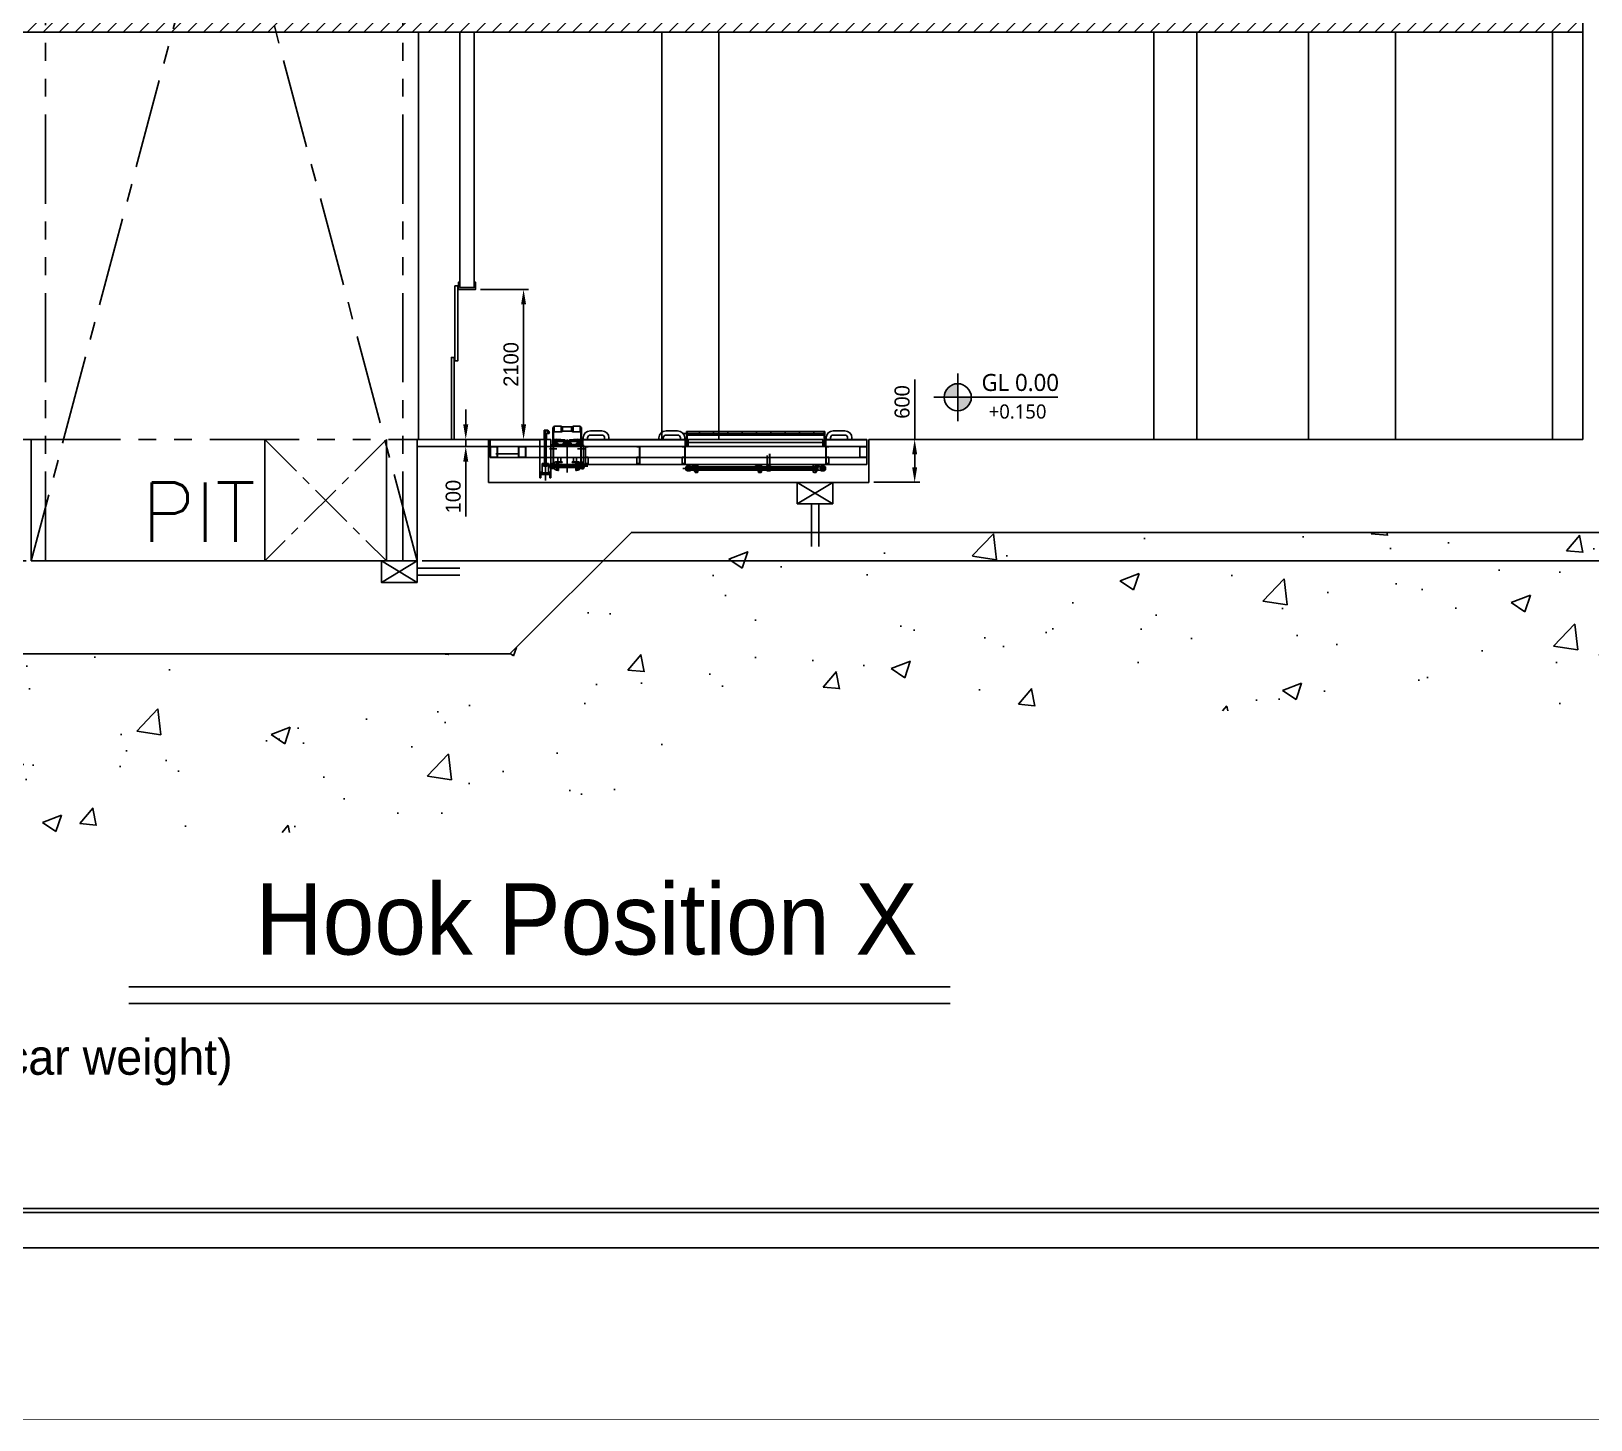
# Model space of a CAD drawing. Header units: millimetres. Extents: x -5 to 1510635, y -6 to 71285.
# Drawn here: x 1374017 to 1395842, y -5 to 19432 of the extents above; entities that cross this region are included whole.
import ezdxf
from ezdxf.enums import TextEntityAlignment as Align

# ---------------------------------------------------------------- set-up
doc = ezdxf.new("R2010")
doc.units = ezdxf.units.MM
doc.header["$LTSCALE"] = 1000
for name, pattern in [('CENTER', [2, 1.25, -0.25, 0.25, -0.25]), ('HIDDEN', [0.375, 0.25, -0.125]), ('PHANTOM', [2.5, 1.25, -0.25, 0.25, -0.25, 0.25, -0.25])]:
    doc.linetypes.add(name, pattern=pattern)
for name, color, linetype in [('1', 1, 'CENTER'), ('3', 3, 'Continuous'), ('A-SYM', 6, 'Continuous'), ('MP-1', 1, 'CENTER'), ('MP-2', 42, 'Continuous'), ('MP-4', 4, 'HIDDEN'), ('MP-5', 5, 'PHANTOM'), ('MP-7', 7, 'Continuous'), ('MP-8', 8, 'Continuous'), ('TEXT', 3, 'Continuous')]:
    doc.layers.add(name, color=color, linetype=linetype)
doc.styles.add('ROMANS', font='ROMANS.shx')
doc.styles.add('맑은고딕', font='malgun.ttf', dxfattribs={"height": 800})
doc.styles.add('울릉도L', font='')
doc.styles.get('울릉도L').set_extended_font_data('HYwulM')
doc.dimstyles.new('MPS2', dxfattribs={"dimscale": 100, "dimtxt": 3, "dimasz": 3, "dimexe": 1, "dimexo": 1, "dimgap": 1, "dimtad": 1, "dimzin": 12, "dimdsep": 46, "dimtxsty": 'Standard', "dimcen": 1, "dimclrd": 1, "dimclre": 1, "dimclrt": 7, "dimazin": 2, "dimtfac": 1, "dimtmove": 0, "dimatfit": 3, "dimfxl": 1, "dimarcsym": 0})

# ---------------------------------------------------------------- blocks, each defined once
blk = doc.blocks.new('Door 2500-2up_2')
at = {"layer": 'MP-2'}
blk.add_lwpolyline([(-258151, -48910), (-258151, -48980), (-258351, -48980), (-258351, -48910), (-258371, -48910), (-258371, -49010), (-258131, -49010), (-258131, -48910), (-258151, -48910)], dxfattribs=at)
for points in [[(-258081, -50010), (-258121, -50010), (-258121, -48960), (-258081, -48960)], [(-258031, -51110), (-258071, -51110), (-258071, -49960), (-258031, -49960)]]:
    blk.add_lwpolyline(points, close=True, dxfattribs=at)
blk = doc.blocks.new('DA16')
at = {"layer": '1', "color": 2, "linetype": 'Continuous'}
for p, q in [((15, 3), (-15, 3)), ((-15, 3), (-15, 0)), ((-13, 14), (-13, 4)), ((10, 21), (-10, 21)), ((10, 16), (-10, 16)), ((-8, 24), (-7, 25)), ((-8, 24), (-8, 21)), ((7, 25), (-7, 25)), ((8, 24), (7, 25)), ((8, 24), (8, 21)), ((13, 14), (13, 4)), ((15, 3), (15, 0))]:
    blk.add_line(p, q, dxfattribs=at)
at = {"layer": '1', "color": 1, "linetype": 'Continuous'}
for p, q in [((-8, 24), (8, 24)), ((-7, 25), (-7, 21)), ((7, 25), (7, 21))]:
    blk.add_line(p, q, dxfattribs=at)
at = {"layer": '1', "color": 2, "linetype": 'Continuous'}
for centre, radius, start, end in [((-10, 11), 4.53, 44.5548, 135.4452), ((-10, 19), 2, 90, 180), ((10, 11), 4.53, 44.5548, 135.4452), ((10, 19), 2, 0, 90)]:
    blk.add_arc(centre, radius, start, end, dxfattribs=at)
blk = doc.blocks.new('D12')
at = {"layer": '1', "color": 2, "linetype": 'Continuous'}
for p, q in [((12, 2), (-12, 2)), ((-12, 2), (-12, 0)), ((-10, 11), (-10, 4)), ((8, 12), (-8, 12)), ((-6, 15), (-5, 16)), ((-6, 15), (-6, 12)), ((5, 16), (-5, 16)), ((6, 15), (5, 16)), ((6, 15), (6, 12)), ((10, 11), (10, 4)), ((12, 2), (12, 0))]:
    blk.add_line(p, q, dxfattribs=at)
at = {"layer": '1', "color": 1, "linetype": 'Continuous'}
for p, q in [((-6, 15), (6, 15)), ((-5, 16), (-5, 12)), ((-5, 11), (-5, 4)), ((5, 16), (5, 12)), ((5, 11), (5, 4))]:
    blk.add_line(p, q, dxfattribs=at)
at = {"layer": '1', "color": 2, "linetype": 'Continuous'}
for centre, radius, start, end in [((-8, 9), 3.75, 46.7367, 133.2633), ((-8, 6), 3.75, 226.7367, 313.2633), ((0, -2), 14.6, 68.426, 111.574), ((0, 17), 14.6, 248.426, 291.574), ((8, 9), 3.75, 46.7367, 133.2633), ((8, 6), 3.75, 226.7367, 313.2633)]:
    blk.add_arc(centre, radius, start, end, dxfattribs=at)
blk = doc.blocks.new('CD-02-S-5200x2300-070616')
at = {"layer": 'MP-2'}
for p, q in [((-3865, 0), (-3865, 22)), ((-3805, 0), (-3805, 22)), ((-3605, 122), (-3765, 122)), ((-3605, 62), (-3765, 62)), ((-3565, 0), (-3565, 22)), ((-3505, 0), (-3505, 22)), ((-3485, -100), (-3485, 110)), ((-3485, 110), (-3475, 110)), ((-3485, 85), (-1505, 85)), ((-3475, 110), (-1560, 110)), ((-3475, -100), (-3475, 110)), ((-3475, 59), (-1560, 59)), ((-1575, 0), (-3460, 0)), ((-3460, -100), (-3460, 0)), ((-3330, 110), (-3330, 59)), ((-3130, 110), (-3130, 59)), ((-2930, 110), (-2930, 59)), ((-2730, 110), (-2730, 59)), ((-2530, 110), (-2530, 59)), ((-2330, 110), (-2330, 59)), ((-2130, 110), (-2130, 59)), ((-1930, 110), (-1930, 59)), ((-1730, 110), (-1730, 59)), ((-1575, 0), (-1575, -100)), ((-1550, 110), (-1560, 110)), ((-1560, -100), (-1560, 110)), ((-1550, -100), (-1550, 110)), ((-100, 0), (-1530, 0)), ((-1525, 0), (-1525, 22)), ((-1465, 0), (-1465, 22)), ((-1265, 122), (-1425, 122)), ((-1265, 62), (-1425, 62)), ((-1225, 0), (-1225, 22)), ((-1165, 0), (-1165, 22)), ((-465, 0), (-465, 22)), ((-405, 0), (-405, 22)), ((-205, 122), (-365, 122)), ((-205, 62), (-365, 62)), ((-165, 0), (-165, 22)), ((-105, 0), (-105, 22)), ((-80, -75), (-80, 170)), ((-70, 170), (-80, 170)), ((-70, 180), (-70, -100)), ((-63, 180), (-70, 180)), ((-63, 110), (-70, 110)), ((-63, 110), (-63, 180)), ((34, 185), (-58, 185)), ((34, 105), (-58, 105)), ((-57, 0), (-57, -55)), ((-57, 0), (-50, 0)), ((-50, -41), (-50, 0)), ((-47, 2), (-48, -20)), ((-47, 2), (-26, 4)), ((-26, 4), (-29, -26)), ((89, -5), (-26, 4)), ((37, 107), (37, 182)), ((52, 176), (39, 184)), ((39, 106), (52, 114)), ((183, 175), (57, 175)), ((57, 175), (57, 115)), ((183, 115), (57, 115)), ((120, 0), (120, -460)), ((151, -5), (266, 4)), ((183, 175), (183, 115)), ((188, 176), (201, 184)), ((201, 106), (188, 114)), ((203, 107), (203, 182)), ((206, 185), (298, 185)), ((206, 105), (298, 105)), ((287, 2), (266, 4)), ((266, 4), (269, -26)), ((287, 2), (288, -20)), ((297, 0), (290, 0)), ((290, -41), (290, 0)), ((297, 0), (297, -55)), ((303, 110), (303, 180)), ((303, 180), (310, 180)), ((303, 110), (310, 110)), ((310, 180), (310, -100)), ((310, 170), (320, 170)), ((320, -75), (320, 170)), ((350, 0), (350, -485)), ((500, 0), (350, 0)), ((368, 99), (392, 130)), ((371, 102), (391, 130)), ((371, 102), (371, 85)), ((371, 85), (409, 85)), ((390, 102), (406, 130)), ((390, 102), (390, 85)), ((391, 130), (441, 130)), ((409, 85), (409, 0)), ((414, -373), (414, 3)), ((425, -471), (425, 135)), ((425, -573), (425, 120)), ((436, -373), (436, 3)), ((441, 130), (441, 0)), ((500, 0), (500, -485)), ((1195, 0), (503, 0)), ((503, -100), (503, 0)), ((1195, -100), (1195, 0)), ((-3505, 0), (-4075, 0)), ((-4075, 0), (-4075, -100)), ((-3505, -3), (-4075, -3)), ((1195, -100), (-4075, -100)), ((-4075, -100), (-4075, -350)), ((-4072, -106), (-4072, -244)), ((-3981, -103), (-4069, -103)), ((-3978, -106), (-3978, -244)), ((-3975, -106), (-3975, -244)), ((-3540, -103), (-3540, -100)), ((-3540, -103), (-3506, -103)), ((-3503, -334), (-3503, -106)), ((-3500, -100), (-3500, 0)), ((-3500, -250), (-3500, -110)), ((-3460, -40), (-1575, -40)), ((-2718, -200), (-2718, -350)), ((-2713, -200), (-2713, -370)), ((-1530, -100), (-1530, 0)), ((-1530, -3), (-100, -3)), ((-1530, -250), (-1530, -110)), ((-1527, -334), (-1527, -106)), ((-1490, -103), (-1524, -103)), ((-1490, -103), (-1490, -100)), ((-895, -250), (-895, -110)), ((-892, -334), (-892, -106)), ((-855, -103), (-889, -103)), ((-855, -103), (-855, -100)), ((-175, -103), (-175, -100)), ((-175, -103), (-141, -103)), ((-138, -334), (-138, -106)), ((-135, -250), (-135, -110)), ((-25, -130), (-126, -130)), ((-108, -100), (-108, -75)), ((-70, -75), (-108, -75)), ((-108, -250), (-108, -100)), ((-100, -100), (-100, 0)), ((-75, -335), (-75, -75)), ((310, -70), (-70, -70)), ((310, -76), (-70, -76)), ((-70, -100), (-70, -250)), ((-67, -55), (-67, -70)), ((-67, -55), (-7, -55)), ((-58, -13), (-57, -3)), ((-50, -14), (-58, -13)), ((-49, -4), (-57, -3)), ((105, -21), (-57, -8)), ((-48, -14), (-50, -14)), ((-47, -4), (-49, -4)), ((-48, -20), (-29, -26)), ((-20, -48), (-44, -48)), ((87, -35), (-29, -26)), ((-17, -55), (-17, -51)), ((-7, -70), (-7, -55)), ((60, -66), (60, -70)), ((87, -63), (63, -63)), ((89, -5), (87, -35)), ((90, -32), (87, -35)), ((92, -8), (89, -5)), ((92, -8), (90, -32)), ((93, -25), (91, -25)), ((94, -15), (92, -15)), ((93, -12), (100, -12)), ((93, -12), (93, -56)), ((101, -26), (93, -25)), ((102, -16), (94, -15)), ((100, -70), (100, -12)), ((101, -26), (102, -16)), ((135, -21), (297, -8)), ((138, -16), (146, -15)), ((139, -26), (138, -16)), ((139, -26), (147, -25)), ((147, -12), (140, -12)), ((140, -70), (140, -12)), ((146, -15), (148, -15)), ((147, -12), (147, -56)), ((147, -25), (149, -25)), ((148, -8), (151, -5)), ((148, -8), (150, -32)), ((150, -32), (153, -35)), ((151, -5), (153, -35)), ((153, -35), (269, -26)), ((153, -63), (177, -63)), ((180, -66), (180, -70)), ((307, -55), (247, -55)), ((247, -70), (247, -55)), ((257, -55), (257, -51)), ((260, -48), (284, -48)), ((265, -130), (366, -130)), ((288, -20), (269, -26)), ((287, -4), (289, -4)), ((288, -14), (290, -14)), ((289, -4), (297, -3)), ((290, -14), (298, -13)), ((298, -13), (297, -3)), ((307, -55), (307, -70)), ((310, -75), (348, -75)), ((310, -100), (310, -250)), ((315, -335), (315, -75)), ((348, -100), (348, -75)), ((348, -250), (348, -100)), ((503, -3), (1195, -3)), ((700, -106), (700, -244)), ((703, -106), (703, -244)), ((706, -103), (794, -103)), ((797, -106), (797, -244)), ((800, -100), (800, -250)), ((1120, -200), (800, -200)), ((1095, -106), (1095, -244)), ((1098, -106), (1098, -244)), ((1101, -103), (1189, -103)), ((1192, -106), (1192, -244)), ((1195, -100), (1195, -250)), ((1195, -250), (-4075, -250)), ((-20, -350), (-4075, -350)), ((-3981, -247), (-4069, -247)), ((-3540, -340), (-3540, -247)), ((-3540, -247), (-3506, -247)), ((-3540, -337), (-3506, -337)), ((-3540, -340), (-3506, -340)), ((-3500, -334), (-3500, -250)), ((-3493, -383), (-3495, -385)), ((-3495, -426), (-3495, -385)), ((-3493, -428), (-3495, -426)), ((-3493, -383), (-3493, -428)), ((-3493, -383), (-3481, -383)), ((-3493, -428), (-3481, -428)), ((-3483, -398), (-3427, -398)), ((-3427, -412), (-3483, -412)), ((-3481, -440), (-3481, -370)), ((-3481, -370), (-3431, -370)), ((-3481, -383), (-3431, -383)), ((-3481, -428), (-3431, -428)), ((-3431, -440), (-3431, -370)), ((-3431, -383), (-3373, -383)), ((-3431, -428), (-3373, -428)), ((-3415, -354), (-3415, -350)), ((-3411, -358), (-3382, -358)), ((-3386, -415), (-3386, -395)), ((-3385, -392), (-3376, -392)), ((-3385, -398), (-3376, -398)), ((-3385, -412), (-3376, -412)), ((-3385, -418), (-3376, -418)), ((-3381, -405), (-1498, -405)), ((-3376, -390), (-3373, -390)), ((-3376, -420), (-3376, -390)), ((-3376, -420), (-3373, -420)), ((-3373, -446), (-3373, -367)), ((-3373, -383), (-3316, -383)), ((-3373, -428), (-3316, -428)), ((-3365, -348), (-3347, -348)), ((-3365, -463), (-3365, -348)), ((-3350, -390), (-3350, -362)), ((-3350, -385), (-3349, -385)), ((-3350, -420), (-3350, -448)), ((-3350, -425), (-3349, -425)), ((-3330, -349), (-3347, -348)), ((-3347, -423), (-3347, -387)), ((-3325, -456), (-3325, -354)), ((-3325, -372), (-3318, -372)), ((-3316, -374), (-3318, -372)), ((-3318, -438), (-3316, -436)), ((-3316, -436), (-3316, -374)), ((-3316, -383), (-2609, -383)), ((-3316, -428), (-2609, -428)), ((-2674, -370), (-2724, -370)), ((-2724, -383), (-2724, -370)), ((-2724, -440), (-2724, -428)), ((-2718, -350), (-2718, -370)), ((-2680, -224), (-2680, -350)), ((-2680, -350), (-2680, -370)), ((-2674, -383), (-2674, -370)), ((-2674, -440), (-2674, -428)), ((-2609, -374), (-2607, -372)), ((-2609, -436), (-2609, -374)), ((-2552, -383), (-2609, -383)), ((-2552, -428), (-2609, -428)), ((-2607, -438), (-2609, -436)), ((-2600, -372), (-2607, -372)), ((-2600, -456), (-2600, -354)), ((-2595, -349), (-2578, -348)), ((-2560, -348), (-2578, -348)), ((-2578, -423), (-2578, -387)), ((-2575, -385), (-2576, -385)), ((-2575, -425), (-2576, -425)), ((-2575, -390), (-2575, -362)), ((-2575, -420), (-2575, -448)), ((-2560, -463), (-2560, -348)), ((-2510, -350), (-2560, -350)), ((-2549, -397), (-2557, -397)), ((-2549, -413), (-2557, -413)), ((-2552, -446), (-2552, -369)), ((-2552, -383), (-1719, -383)), ((-2549, -390), (-2552, -390)), ((-2549, -420), (-2552, -420)), ((-2552, -428), (-1719, -428)), ((-2549, -420), (-2549, -390)), ((-2540, -392), (-2549, -392)), ((-2540, -398), (-2549, -398)), ((-2540, -412), (-2549, -412)), ((-2540, -418), (-2549, -418)), ((-2514, -358), (-2541, -358)), ((-2539, -415), (-2539, -395)), ((-2510, -354), (-2510, -350)), ((-1719, -374), (-1717, -372)), ((-1719, -436), (-1719, -374)), ((-1662, -383), (-1719, -383)), ((-1662, -428), (-1719, -428)), ((-1717, -438), (-1719, -436)), ((-1710, -372), (-1717, -372)), ((-1710, -456), (-1710, -354)), ((-1705, -349), (-1688, -348)), ((-1670, -348), (-1688, -348)), ((-1688, -423), (-1688, -387)), ((-1685, -385), (-1686, -385)), ((-1685, -425), (-1686, -425)), ((-1685, -390), (-1685, -362)), ((-1685, -420), (-1685, -448)), ((-1670, -463), (-1670, -348)), ((-1620, -350), (-1670, -350)), ((-1659, -397), (-1667, -397)), ((-1659, -413), (-1667, -413)), ((-1662, -446), (-1662, -369)), ((-1604, -383), (-1662, -383)), ((-1659, -390), (-1662, -390)), ((-1659, -420), (-1662, -420)), ((-1604, -428), (-1662, -428)), ((-1659, -420), (-1659, -390)), ((-1650, -392), (-1659, -392)), ((-1650, -398), (-1659, -398)), ((-1650, -412), (-1659, -412)), ((-1650, -418), (-1659, -418)), ((-1624, -358), (-1651, -358)), ((-1649, -415), (-1649, -395)), ((-1620, -354), (-1620, -350)), ((-1552, -398), (-1608, -398)), ((-1608, -412), (-1552, -412)), ((-1604, -440), (-1604, -370)), ((-1554, -370), (-1604, -370)), ((-1554, -383), (-1604, -383)), ((-1554, -428), (-1604, -428)), ((-1598, -350), (-1598, -370)), ((-1560, -350), (-1560, -370)), ((-1554, -440), (-1554, -370)), ((-1542, -383), (-1554, -383)), ((-1542, -428), (-1554, -428)), ((-1542, -383), (-1542, -428)), ((-1542, -383), (-1540, -385)), ((-1542, -428), (-1540, -426)), ((-1540, -426), (-1540, -385)), ((-1530, -334), (-1530, -250)), ((-1490, -247), (-1524, -247)), ((-1490, -337), (-1524, -337)), ((-1490, -340), (-1524, -340)), ((-1490, -340), (-1490, -247)), ((-895, -334), (-895, -250)), ((-855, -247), (-889, -247)), ((-855, -337), (-889, -337)), ((-855, -340), (-889, -340)), ((-855, -340), (-855, -247)), ((-175, -340), (-175, -247)), ((-175, -247), (-141, -247)), ((-175, -337), (-141, -337)), ((-175, -340), (-141, -340)), ((-66, -374), (-169, -374)), ((-135, -334), (-135, -250)), ((-128, -370), (366, -370)), ((-120, -349), (-118, -348)), ((-120, -390), (-120, -349)), ((-120, -390), (-118, -392)), ((-118, -348), (-118, -392)), ((-118, -348), (-114, -348)), ((-118, -392), (-114, -392)), ((-114, -405), (-114, -335)), ((-64, -335), (-114, -335)), ((-114, -348), (-64, -348)), ((-114, -392), (-64, -392)), ((-64, -405), (-114, -405)), ((-108, -335), (-108, -250)), ((-108, -363), (-72, -363)), ((-72, -377), (-108, -377)), ((-95, -307), (-95, -422)), ((-53, -349), (-73, -349)), ((-51, -399), (-73, -399)), ((-70, -250), (-70, -335)), ((-64, -405), (-64, -335)), ((-64, -348), (-59, -348)), ((-64, -392), (-59, -392)), ((-63, -341), (-63, -411)), ((-59, -339), (-57, -337)), ((-59, -401), (-59, -339)), ((-59, -392), (-2, -392)), ((-57, -403), (-59, -401)), ((-50, -337), (-57, -337)), ((-50, -403), (-57, -403)), ((-50, -421), (-50, -319)), ((-45, -314), (-28, -312)), ((-45, -426), (-28, -428)), ((-10, -312), (-28, -312)), ((-28, -388), (-28, -352)), ((-10, -428), (-28, -428)), ((-25, -350), (-26, -350)), ((-25, -390), (-26, -390)), ((-25, -355), (-25, -327)), ((-25, -385), (-25, -413)), ((-12, -348), (252, -348)), ((-12, -392), (252, -392)), ((-10, -435), (-10, -250)), ((-10, -315), (50, -315)), ((-6, -435), (-10, -435)), ((1, -362), (-7, -362)), ((1, -378), (-7, -378)), ((-2, -431), (-2, -334)), ((1, -355), (-2, -355)), ((1, -385), (-2, -385)), ((1, -385), (1, -355)), ((10, -357), (1, -357)), ((10, -363), (1, -363)), ((10, -377), (1, -377)), ((10, -383), (1, -383)), ((46, -323), (9, -323)), ((11, -380), (11, -360)), ((30, -315), (30, -250)), ((50, -319), (50, -315)), ((190, -319), (190, -315)), ((250, -315), (190, -315)), ((194, -323), (231, -323)), ((210, -315), (210, -250)), ((229, -380), (229, -360)), ((230, -357), (239, -357)), ((230, -363), (239, -363)), ((230, -377), (239, -377)), ((230, -383), (239, -383)), ((239, -355), (242, -355)), ((239, -385), (239, -355)), ((239, -362), (247, -362)), ((239, -378), (247, -378)), ((239, -385), (242, -385)), ((242, -431), (242, -334)), ((299, -348), (242, -348)), ((299, -392), (242, -392)), ((246, -435), (250, -435)), ((250, -435), (250, -250)), ((250, -312), (268, -312)), ((250, -428), (268, -428)), ((265, -355), (265, -327)), ((265, -350), (266, -350)), ((265, -385), (265, -413)), ((265, -390), (266, -390)), ((285, -314), (268, -312)), ((268, -388), (268, -352)), ((285, -426), (268, -428)), ((290, -421), (290, -319)), ((290, -337), (297, -337)), ((290, -403), (297, -403)), ((299, -339), (297, -337)), ((297, -403), (299, -401)), ((299, -401), (299, -339)), ((304, -348), (299, -348)), ((304, -392), (299, -392)), ((304, -405), (304, -335)), ((304, -335), (354, -335)), ((354, -348), (304, -348)), ((354, -392), (304, -392)), ((304, -405), (354, -405)), ((310, -250), (310, -335)), ((348, -363), (312, -363)), ((312, -377), (348, -377)), ((348, -335), (348, -250)), ((354, -405), (354, -335)), ((358, -348), (354, -348)), ((358, -392), (354, -392)), ((358, -348), (358, -392)), ((360, -349), (358, -348)), ((360, -390), (358, -392)), ((360, -390), (360, -349)), ((383, -465), (383, -335)), ((414, -335), (383, -335)), ((462, -360), (389, -360)), ((399, -345), (399, -375)), ((414, -345), (399, -345)), ((414, -354), (399, -354)), ((414, -366), (399, -366)), ((452, -375), (399, -375)), ((414, -345), (414, -375)), ((414, -354), (436, -354)), ((414, -363), (436, -363)), ((414, -366), (436, -366)), ((414, -373), (436, -373)), ((468, -335), (436, -335)), ((452, -345), (436, -345)), ((437, -345), (437, -375)), ((452, -354), (437, -354)), ((452, -366), (437, -366)), ((452, -345), (452, -375)), ((468, -465), (468, -335)), ((706, -247), (794, -247)), ((706, -247), (794, -247)), ((1101, -247), (1189, -247)), ((-3481, -440), (-3431, -440)), ((-3369, -450), (-3365, -450)), ((-3365, -463), (-3347, -463)), ((-3330, -461), (-3347, -463)), ((-3325, -438), (-3318, -438)), ((-2674, -440), (-2724, -440)), ((-2600, -438), (-2607, -438)), ((-2595, -461), (-2578, -463)), ((-2560, -463), (-2578, -463)), ((-2556, -450), (-2560, -450)), ((-1710, -438), (-1717, -438)), ((-1705, -461), (-1688, -463)), ((-1670, -463), (-1688, -463)), ((-1666, -450), (-1670, -450)), ((-1554, -440), (-1604, -440)), ((500, -485), (350, -485)), ((350, -485), (350, -535)), ((360, -535), (350, -535)), ((359, -458), (357, -460)), ((357, -485), (357, -460)), ((493, -475), (357, -475)), ((383, -458), (359, -458)), ((360, -497), (360, -535)), ((364, -458), (364, -485)), ((364, -485), (364, -491)), ((366, -485), (366, -491)), ((484, -491), (366, -491)), ((372, -453), (372, -496)), ((378, -485), (378, -491)), ((380, -485), (380, -491)), ((381, -458), (381, -485)), ((468, -465), (383, -465)), ((491, -458), (468, -458)), ((470, -458), (470, -485)), ((470, -485), (470, -491)), ((472, -485), (472, -491)), ((478, -453), (478, -496)), ((484, -485), (484, -491)), ((486, -485), (486, -491)), ((487, -458), (487, -485)), ((490, -497), (490, -535)), ((500, -535), (490, -535)), ((491, -458), (493, -460)), ((493, -485), (493, -460)), ((500, -485), (500, -535))]:
    blk.add_line(p, q, dxfattribs=at)
for centre, radius, start, end in [((-3765, 22), 100, 90, 180), ((-3765, 22), 40, 90, 180), ((-3605, 22), 100, 0, 90), ((-3605, 22), 40, 0, 90), ((-1425, 22), 100, 90, 180), ((-1425, 22), 40, 90, 180), ((-1265, 22), 100, 0, 90), ((-1265, 22), 40, 0, 90), ((-365, 22), 100, 90, 180), ((-365, 22), 40, 90, 180), ((-205, 22), 100, 0, 90), ((-205, 22), 40, 0, 90), ((-58, 180), 5, 90, 180), ((-58, 110), 5, 180, 270), ((34, 175), 10, 60, 90), ((34, 115), 10, 270, 300), ((57, 185), 10, 240, 270), ((57, 105), 10, 90, 120), ((183, 185), 10, 270, 300), ((183, 105), 10, 60, 90), ((206, 175), 10, 90, 120), ((206, 115), 10, 240, 270), ((298, 180), 5, 0, 90), ((298, 110), 5, 270, 0), ((-4069, -106), 6, 90, 180), ((-4069, -106), 3, 90, 180), ((-3981, -106), 6, 0, 90), ((-3981, -106), 3, 0, 90), ((-3506, -106), 6, 0, 90), ((-3506, -106), 3, 0, 90), ((-1524, -106), 6, 90, 180), ((-1524, -106), 3, 90, 180), ((-889, -106), 6, 90, 180), ((-889, -106), 3, 90, 180), ((-141, -106), 6, 0, 90), ((-141, -106), 3, 0, 90), ((-44, -41), 6.5, 180, 270), ((-20, -51), 3, 360, 90), ((63, -66), 3, 90, 180), ((87, -56), 6.5, 270, 0), ((153, -56), 6.5, 180, 270), ((177, -66), 3, 0, 90), ((260, -51), 3, 90, 180), ((284, -41), 6.5, 270, 0), ((706, -106), 6, 90, 180), ((706, -106), 3, 90, 180), ((794, -106), 6, 0, 90), ((794, -106), 3, 0, 90), ((1101, -106), 6, 90, 180), ((1101, -106), 3, 90, 180), ((1189, -106), 6, 0, 90), ((1189, -106), 3, 0, 90), ((-4069, -244), 6, 180, 270), ((-4069, -244), 3, 180, 270), ((-3981, -244), 6, 270, 0), ((-3981, -244), 3, 270, 0), ((-3506, -244), 3, 270, 0), ((-3506, -334), 6, 270, 0), ((-3506, -334), 3, 270, 0), ((-3483, -405), 7, 90, 270), ((-3427, -405), 7, 270, 90), ((-3411, -354), 4, 180, 270), ((-3381, -395), 4.53, 134.5548, 225.4452), ((-3368, -405), 18.3, 157.851, 202.149), ((-3381, -415), 4.53, 134.5548, 225.4452), ((-3382, -367), 9, 0, 90), ((-3345, -362), 5, 114.3328, 180), ((-3345, -390), 5, 180, 210.1807), ((-3345, -420), 5, 149.8193, 180), ((-3349, -387), 2, 0, 90), ((-3349, -423), 2, 270, 360), ((-3330, -354), 5, 0, 85), ((-2595, -354), 5, 95, 180), ((-2580, -362), 5, 0, 65.6672), ((-2576, -387), 2, 90, 180), ((-2576, -423), 2, 180, 270), ((-2580, -390), 5, 329.8193, 0), ((-2580, -420), 5, 0, 30.1807), ((-2541, -369), 11, 90, 180), ((-2544, -395), 4.53, 314.5548, 45.4452), ((-2557, -405), 18.3, 337.851, 22.149), ((-2544, -415), 4.53, 314.5548, 45.4452), ((-2514, -354), 4, 270, 360), ((-1705, -354), 5, 95, 180), ((-1690, -362), 5, 0, 65.6672), ((-1686, -387), 2, 90, 180), ((-1686, -423), 2, 180, 270), ((-1690, -390), 5, 329.8193, 0), ((-1690, -420), 5, 0, 30.1807), ((-1651, -369), 11, 90, 180), ((-1654, -395), 4.53, 314.5548, 45.4452), ((-1667, -405), 18.3, 337.851, 22.149), ((-1654, -415), 4.53, 314.5548, 45.4452), ((-1624, -354), 4, 270, 360), ((-1608, -405), 7, 90, 270), ((-1552, -405), 7, 270, 90), ((-1524, -334), 6, 180, 270), ((-1524, -244), 3, 180, 270), ((-1524, -334), 3, 180, 270), ((-889, -334), 6, 180, 270), ((-889, -244), 3, 180, 270), ((-889, -334), 3, 180, 270), ((-141, -244), 3, 270, 0), ((-141, -334), 6, 270, 0), ((-141, -334), 3, 270, 0), ((-108, -370), 7, 90, 270), ((-72, -370), 7, 270, 90), ((-45, -319), 5, 95, 180), ((-45, -421), 5, 180, 265), ((-30, -327), 5, 0, 65.6672), ((-26, -352), 2, 90, 180), ((-26, -388), 2, 180, 270), ((-30, -413), 5, 294.3328, 0), ((-30, -355), 5, 329.8193, 0), ((-30, -385), 5, 0, 30.1807), ((-6, -431), 4, 270, 360), ((9, -334), 11, 90, 180), ((6, -360), 4.53, 314.5548, 45.4452), ((-7, -370), 18.3, 337.8509, 22.1491), ((6, -380), 4.53, 314.5548, 45.4452), ((46, -319), 4, 270, 360), ((194, -319), 4, 180, 270), ((234, -360), 4.53, 134.5548, 225.4452), ((247, -370), 18.3, 157.851, 202.1491), ((234, -380), 4.53, 134.5548, 225.4452), ((231, -334), 11, 0, 90), ((246, -431), 4, 180, 270), ((270, -327), 5, 114.3328, 180), ((270, -355), 5, 180, 210.1807), ((270, -385), 5, 149.8193, 180), ((270, -413), 5, 180, 245.6672), ((266, -352), 2, 0, 90), ((266, -388), 2, 270, 360), ((285, -319), 5, 0, 85), ((285, -421), 5, 275, 360), ((312, -370), 7, 90, 270), ((348, -370), 7, 270, 90), ((706, -244), 6, 180, 270), ((706, -244), 6, 180, 270), ((706, -244), 3, 180, 270), ((706, -244), 3, 180, 270), ((794, -244), 6, 270, 0), ((794, -244), 3, 270, 0), ((794, -244), 6, 270, 0), ((794, -244), 3, 270, 0), ((1101, -244), 6, 180, 270), ((1101, -244), 3, 180, 270), ((1189, -244), 6, 270, 0), ((1189, -244), 3, 270, 0), ((-3369, -446), 4, 180, 270), ((-3345, -448), 5, 180, 245.6672), ((-3330, -456), 5, 275, 360), ((-2595, -456), 5, 180, 265), ((-2580, -448), 5, 294.3328, 0), ((-2556, -446), 4, 270, 360), ((-1705, -456), 5, 180, 265), ((-1690, -448), 5, 294.3328, 0), ((-1666, -446), 4, 270, 360), ((366, -497), 6, 90, 180), ((484, -497), 6, 0, 90)]:
    blk.add_arc(centre, radius, start, end, dxfattribs=at)
at = {"layer": 'MP-8'}
for p, q in [((1220, 0), (1220, -600)), ((-4100, 0), (-4100, -600)), ((1220, -600), (-4100, -600))]:
    blk.add_line(p, q, dxfattribs=at)
at = {"layer": 'MP-2', "xscale": -1}
for p in [(-36, -48), (76, -63)]:
    blk.add_blockref('D12', p, dxfattribs=at)
at = {"layer": 'MP-2'}
for p in [(164, -63), (276, -48)]:
    blk.add_blockref('D12', p, dxfattribs=at)
at = {"layer": 'MP-2', "xscale": -1, "rotation": 270.0000026813829}
for p in [(-3347, -405), (268, -370)]:
    blk.add_blockref('DA16', p, dxfattribs=at)
at = {"layer": 'MP-2', "rotation": 89.99999731861715}
for p in [(-2578, -405), (-1688, -405), (-28, -370)]:
    blk.add_blockref('DA16', p, dxfattribs=at)
blk = doc.blocks.new('*D577')
at = {"layer": 'DEFPOINTS', "color": 0, "linetype": 'ByBlock', "transparency": 16777216}
for p in [(1364891, 13567), (1366692, 13567, 0), (1374017, 12017, 0)]:
    blk.add_point(p, dxfattribs=at)
at = {"layer": 'MP-8', "color": 1, "linetype": 'ByBlock', "lineweight": -2, "transparency": 16777216}
for p, q in [((1366622, 13567), (1364821, 13567)), ((1364891, 12227), (1364891, 13357)), ((1373947, 12017), (1364821, 12017))]:
    blk.add_line(p, q, dxfattribs=at)
at = {"layer": 'MP-8', "color": 1, "linetype": 'ByBlock', "transparency": 16777216}
for points in [[(1364856, 13357), (1364926, 13357), (1364891, 13567)], [(1364856, 12227), (1364926, 12227), (1364891, 12017)]]:
    blk.add_solid(points, dxfattribs=at)
at = {"layer": 'MP-8', "color": 7, "linetype": 'ByBlock', "transparency": 16777216, "insert": (1364716, 12792), "char_height": 210, "attachment_point": 5, "rotation": 90}
blk.add_mtext('1550', dxfattribs=at)
blk = doc.blocks.new('1223333333')
at = {"layer": 'A-SYM'}
h = blk.add_hatch(color=256, dxfattribs=at)
h.paths.add_polyline_path([(-984, 0), (-984, 96, 0.414214), (-1080, 0)])
h.paths.add_polyline_path([(-888, 0), (-984, 0), (-984, -96, 0.414214)])
blk.add_line((-984, 168), (-984, -168), dxfattribs=at)
blk.add_lwpolyline([(-1152, 0), (-298, 0), (-277, 0)], dxfattribs=at)
blk.add_circle((-984, 0), 96, dxfattribs=at)
blk = doc.blocks.new('*D564')
at = {"layer": 'DEFPOINTS', "color": 0, "linetype": 'ByBlock', "transparency": 16777216}
for p in [(1380236, 15817), (1380907, 15817), (1380317, 13717, 0)]:
    blk.add_point(p, dxfattribs=at)
at = {"layer": 'MP-8', "color": 1, "linetype": 'ByBlock', "lineweight": -2, "transparency": 16777216}
for p, q in [((1380306, 15817), (1380977, 15817)), ((1380907, 13927), (1380907, 15607)), ((1380387, 13717), (1380977, 13717))]:
    blk.add_line(p, q, dxfattribs=at)
at = {"layer": 'MP-8', "color": 1, "linetype": 'ByBlock', "transparency": 16777216}
for points in [[(1380872, 15607), (1380942, 15607), (1380907, 15817)], [(1380872, 13927), (1380942, 13927), (1380907, 13717)]]:
    blk.add_solid(points, dxfattribs=at)
at = {"layer": 'MP-8', "color": 7, "linetype": 'ByBlock', "transparency": 16777216, "insert": (1380732, 14767), "char_height": 210, "attachment_point": 5, "rotation": 90}
blk.add_mtext('2100', dxfattribs=at)
blk = doc.blocks.new('*D566')
at = {"layer": 'DEFPOINTS', "color": 0, "linetype": 'ByBlock', "transparency": 16777216}
for p in [(1385737, 13717, 0), (1386380, 13717), (1385737, 13117)]:
    blk.add_point(p, dxfattribs=at)
at = {"layer": 'MP-8', "color": 1, "linetype": 'ByBlock', "lineweight": -2, "transparency": 16777216}
for p, q in [((1386380, 13717), (1386380, 14557)), ((1385807, 13717), (1386450, 13717)), ((1386380, 13327), (1386380, 13507)), ((1385807, 13117), (1386450, 13117))]:
    blk.add_line(p, q, dxfattribs=at)
at = {"layer": 'MP-8', "color": 1, "linetype": 'ByBlock', "transparency": 16777216}
for points in [[(1386345, 13507), (1386415, 13507), (1386380, 13717)], [(1386345, 13327), (1386415, 13327), (1386380, 13117)]]:
    blk.add_solid(points, dxfattribs=at)
at = {"layer": 'MP-8', "color": 7, "linetype": 'ByBlock', "transparency": 16777216, "insert": (1386205, 14242), "char_height": 210, "attachment_point": 5, "rotation": 90}
blk.add_mtext('600', dxfattribs=at)
blk = doc.blocks.new('*D567')
at = {"layer": 'DEFPOINTS', "color": 0, "linetype": 'ByBlock', "transparency": 16777216}
for p in [(1379417, 13717, 0), (1379417, 13617, 0), (1380098, 13617)]:
    blk.add_point(p, dxfattribs=at)
at = {"layer": 'MP-8', "color": 1, "linetype": 'ByBlock', "lineweight": -2, "transparency": 16777216}
for p, q in [((1380098, 13927), (1380098, 14137)), ((1379487, 13717), (1380168, 13717)), ((1379487, 13617), (1380168, 13617)), ((1380098, 13717), (1380098, 13617)), ((1380098, 13407), (1380098, 12637))]:
    blk.add_line(p, q, dxfattribs=at)
at = {"layer": 'MP-8', "color": 1, "linetype": 'ByBlock', "transparency": 16777216}
for points in [[(1380063, 13927), (1380133, 13927), (1380098, 13717)], [(1380063, 13407), (1380133, 13407), (1380098, 13617)]]:
    blk.add_solid(points, dxfattribs=at)
at = {"layer": 'MP-8', "color": 7, "linetype": 'ByBlock', "transparency": 16777216, "insert": (1379923, 12917), "char_height": 210, "attachment_point": 5, "rotation": 90}
blk.add_mtext('100', dxfattribs=at)
blk = doc.blocks.new('*D568')
at = {"layer": 'DEFPOINTS', "color": 0, "linetype": 'ByBlock', "transparency": 16777216}
for p in [(1400182, 13717, 0), (1404397, 13717), (1379417, 12017, 0)]:
    blk.add_point(p, dxfattribs=at)
at = {"layer": 'MP-8', "color": 1, "linetype": 'ByBlock', "lineweight": -2, "transparency": 16777216}
for p, q in [((1400252, 13717), (1404467, 13717)), ((1404397, 12227), (1404397, 13507)), ((1379487, 12017), (1404467, 12017))]:
    blk.add_line(p, q, dxfattribs=at)
at = {"layer": 'MP-8', "color": 1, "linetype": 'ByBlock', "transparency": 16777216}
for points in [[(1404362, 13507), (1404432, 13507), (1404397, 13717)], [(1404362, 12227), (1404432, 12227), (1404397, 12017)]]:
    blk.add_solid(points, dxfattribs=at)
at = {"layer": 'MP-8', "color": 7, "linetype": 'ByBlock', "transparency": 16777216, "insert": (1404222, 12867), "char_height": 210, "attachment_point": 5, "rotation": 90}
blk.add_mtext('1700', dxfattribs=at)
blk = doc.blocks.new('*D571')
at = {"layer": 'DEFPOINTS', "color": 0, "linetype": 'ByBlock', "transparency": 16777216}
for p in [(1396182, 32567, 0), (1379417, 12017, 0), (1405078, 12017)]:
    blk.add_point(p, dxfattribs=at)
at = {"layer": 'MP-8', "color": 1, "linetype": 'ByBlock', "lineweight": -2, "transparency": 16777216}
for p, q in [((1396252, 32567), (1405148, 32567)), ((1405078, 32357), (1405078, 12227)), ((1379487, 12017), (1405148, 12017))]:
    blk.add_line(p, q, dxfattribs=at)
at = {"layer": 'MP-8', "color": 1, "linetype": 'ByBlock', "transparency": 16777216}
for points in [[(1405043, 32357), (1405113, 32357), (1405078, 32567)], [(1405043, 12227), (1405113, 12227), (1405078, 12017)]]:
    blk.add_solid(points, dxfattribs=at)
at = {"layer": 'MP-8', "color": 7, "linetype": 'ByBlock', "transparency": 16777216, "insert": (1404903, 22292), "char_height": 210, "attachment_point": 5, "rotation": 90}
blk.add_mtext('20550', dxfattribs=at)

msp = doc.modelspace()

# ---------------------------------------------------------------- hatches: boundary and pattern name
at = {"layer": 'MP-8', "linetype": 'ByBlock'}
h = msp.add_hatch(dxfattribs=at)
h.set_pattern_fill('ANSI31', color=256, scale=50, style=0)
h.set_pattern_definition([(45, (446276.02, -304344.06), (-112.253202, 112.253202), [])])
edge = h.paths.add_edge_path()
edge.add_line((1395731.588, 20016.593), (1395731.588, 19416.593))
edge.add_line((1395731.588, 19416.593), (1367141.839, 19416.593))
edge.add_line((1367141.839, 19416.593), (1367141.839, 19716.593))
edge.add_line((1367141.839, 19716.593), (1380216.451, 19716.593))
edge.add_line((1380216.451, 19716.593), (1380216.451, 20016.593))
edge.add_line((1380216.451, 20016.593), (1395731.588, 20016.593))
edge.add_line((1395731.588, 20016.593), (1395731.588, 19416.593))
h = msp.add_hatch(dxfattribs=at)
h.set_pattern_fill('AR-CONC', color=256, scale=15, style=0)
h.set_pattern_definition([(50, (447643.9, -184056.8), (2732.77, -239.0863), [285.75, -3143.25]), (355, (447644, -184056.8), (-528.642, 2865.85), [228.6, -2514.6]), (100.451, (447871.6, -184076.7), (2204.1375, 2626.75), [242.85, -2671.35]), (46.1842, (447644, -183294.8), (4066.186, -630.635), [428.625, -4714.875]), (96.6356, (447982.7, -183347.3), (3561.064, 3711.383), [364.275, -4007.025]), (351.184, (447644, -183294.8), (3561.07, 3711.377), [342.9, -3771.9]), (21, (448024.9, -183485.3), (2274.223, -1533.983), [285.75, -3143.25]), (326, (448025, -183485.3), (927.0304, 2762.8195), [228.6, -2514.6]), (71.4514, (448214.4, -183613), (3201.2474, 1228.843), [242.85, -2671.35]), (37.5, (447643.9, -184056.8), (46.329, 1268.3256), [0, -2484.12, 0, -2552.7, 0, -2524.125]), (7.5, (447643.9, -184056.8), (1002.295, 1502.7086), [0, -1455.42, 0, -2426.97, 0, -962.025]), (327.5, (446794.2, -184056.8), (2033.8589, -85.9312), [0, -952.5, 0, -2971.8, 0, -3943.35]), (317.5, (446413.2, -184056.8), (2221.9377, 381.3974), [0, -1238.25, 0, -1973.58, 0, -2800.35])])
h.paths.add_polyline_path([(1398681.588, 13566.593), (1396181.588, 13566.593), (1396181.588, 12416.593), (1382416.451, 12416.593), (1380716.451, 10716.594), (1372716.451, 10716.594), (1371016.451, 12416.593), (1366691.839, 12416.593), (1366691.839, 13566.593), (1364191.839, 13566.593), (1364191.839, 9916.593), (1369980.917, 9916.593), (1371680.917, 8216.594), (1381751.985, 8216.594), (1383451.985, 9916.593), (1398681.588, 9916.593)])

# ---------------------------------------------------------------- linework, layer by layer
at = {"layer": '1'}
for p, q in [((1379416.746, 32266.593, 0), (1374016.746, 12016.593, 0)), ((1379416.746, 12016.593, 0), (1374016.746, 32266.593, 0))]:
    msp.add_line(p, q, dxfattribs=at)
at = {"layer": '1', "ltscale": 0.5}
for p, q in [((1378986.746, 13716.593, 0), (1377286.746, 12016.593, 0)), ((1377286.746, 13716.593, 0), (1378986.746, 12016.593, 0))]:
    msp.add_line(p, q, dxfattribs=at)
at = {"layer": '3'}
for p, q in [((1375381.156, 6054.731), (1386875.851, 6054.731)), ((1375381.156, 5821.03), (1386875.851, 5821.03))]:
    msp.add_line(p, q, dxfattribs=at)
at = {"layer": 'MP-1', "linetype": 'ByBlock'}
for p, q in [((1385236.746, 13116.593, 0), (1384736.746, 12816.593, 0)), ((1385236.746, 12816.593, 0), (1384736.746, 13116.593, 0)), ((1379416.746, 12016.593, 0), (1378916.746, 11716.593, 0)), ((1379416.746, 11716.593, 0), (1378916.746, 12016.593, 0))]:
    msp.add_line(p, q, dxfattribs=at)
at = {"layer": 'MP-2', "const_width": 10}
msp.add_lwpolyline([(1415430, 0), (1348230, 0), (1348230, 47520), (1415430, 47520)], close=True, dxfattribs=at)
at = {"layer": 'MP-4', "linetype": 'ByBlock'}
for p, q in [((1384936.746, 12816.593, 0), (1384936.746, 12216.593, 0)), ((1385036.746, 12816.593, 0), (1385036.746, 12216.593, 0)), ((1379416.451, 11916.593, 0), (1380016.451, 11916.593, 0)), ((1379416.451, 11816.593, 0), (1380016.451, 11816.593, 0))]:
    msp.add_line(p, q, dxfattribs=at)
at = {"layer": 'MP-4', "linetype": 'ByBlock', "elevation": 0}
for points in [[(1385236.746, 12816.593), (1384736.746, 12816.593), (1384736.746, 13116.593), (1385236.746, 13116.593)], [(1379416.746, 11716.593), (1378916.746, 11716.593), (1378916.746, 12016.593), (1379416.746, 12016.593)]]:
    msp.add_lwpolyline(points, close=True, dxfattribs=at)
at = {"layer": 'MP-5'}
for p, q in [((1374216.746, 12016.593, 0), (1374216.746, 32266.593, 0)), ((1379216.746, 12016.593, 0), (1379216.746, 32266.593, 0)), ((1374016.746, 13716.593, 0), (1379416.746, 13716.593, 0))]:
    msp.add_line(p, q, dxfattribs=at)
at = {"layer": 'MP-7'}
for points in [[(1350670, 45120), (1412990, 45120), (1412990, 2400), (1350670, 2400)], [(1412491.091, 2898.909), (1351168.909, 2898.909), (1351168.909, 44621.091), (1412491.091, 44621.091)], [(1351224.343, 44565.657), (1412435.657, 44565.657), (1412435.657, 2954.343), (1351224.343, 2954.343)]]:
    msp.add_lwpolyline(points, close=True, dxfattribs=at)
at = {"layer": 'MP-8', "linetype": 'ByBlock'}
for p, q in [((1395731.588, 20016.593, 0), (1395731.588, 13716.593, 0)), ((1380016.451, 19416.593, 0), (1380016.451, 15916.593, 0)), ((1380216.451, 15916.593, 0), (1380216.451, 19416.593, 0)), ((1374016.746, 13716.593, 0), (1367141.839, 13716.593, 0)), ((1374016.746, 12016.593, 0), (1374016.746, 13716.593, 0)), ((1377286.746, 13716.593, 0), (1377286.746, 12016.593, 0)), ((1378986.746, 13716.593, 0), (1378986.746, 12016.593, 0)), ((1380416.747, 13716.593, 0), (1379416.746, 13716.593, 0)), ((1379416.746, 13716.593, 0), (1379416.746, 12016.593, 0)), ((1395731.588, 13716.593, 0), (1385736.746, 13716.593, 0)), ((1380716.451, 10716.594, 0), (1382416.451, 12416.593, 0)), ((1374016.746, 12016.593, 0), (1377516.746, 12016.593, 0)), ((1377516.746, 12016.593, 0), (1379416.746, 12016.593, 0))]:
    msp.add_line(p, q, dxfattribs=at)
at = {"layer": 'MP-8', "color": 3, "linetype": 'HIDDEN', "ltscale": 2000}
for p, q in [((1379436.746, 19416.593, 0), (1379436.746, 13716.593, 0)), ((1382841.746, 19416.593, 0), (1382841.746, 13722.696, 0)), ((1383641.746, 19416.593, 0), (1383641.746, 13722.696, 0)), ((1389726.464, 19416.593, 0), (1389726.464, 13716.593, 0)), ((1390326.464, 19416.593, 0), (1390326.464, 13716.593, 0)), ((1391891.464, 19416.593, 0), (1391891.464, 13716.593, 0)), ((1393106.707, 19416.593, 0), (1393106.707, 13716.593, 0)), ((1395306.28, 19416.593, 0), (1395306.28, 13716.593, 0))]:
    msp.add_line(p, q, dxfattribs=at)
at = {"layer": 'MP-8'}
for p, q in [((1380416.747, 13616.593, 0), (1379416.451, 13616.593, 0)), ((1379416.746, 13716.593, 0), (1379416.746, 12016.593, 0))]:
    msp.add_line(p, q, dxfattribs=at)
at = {"layer": 'MP-8', "linetype": 'ByBlock', "elevation": 0}
for points in [[(1395731.588, 20016.593), (1395731.588, 19416.593), (1367141.839, 19416.593), (1367141.839, 19716.593), (1380216.451, 19716.593), (1380216.451, 20016.593), (1395731.588, 20016.593), (1395731.588, 19416.593)], [(1396181.588, 13566.593), (1396181.588, 12416.593), (1382416.451, 12416.593), (1380716.451, 10716.594), (1372716.451, 10716.594), (1371016.451, 12416.593), (1366691.839, 12416.593), (1366691.839, 13566.593)], [(1396181.588, 12416.593), (1382416.451, 12416.593)], [(1380716.451, 10716.594), (1372716.451, 10716.594)]]:
    msp.add_lwpolyline(points, dxfattribs=at)

# ---------------------------------------------------------------- block references
at = {"linetype": 'ByBlock', "xscale": -1}
msp.add_blockref('Door 2500-2up_2', (1121865.247, 64826.286, 0), dxfattribs=at)
at = {"layer": 'MP-2', "xscale": -1}
msp.add_blockref('CD-02-S-5200x2300-070616', (1381636.746, 13716.593, 0), dxfattribs=at)
at = {"layer": 'MP-4', "linetype": 'ByBlock', "xscale": 1.984499999962281, "yscale": 1.984499999962281, "zscale": 1.984499999962281}
msp.add_blockref('1223333333', (1388934.595, 14306.692, 0), dxfattribs=at)

# ---------------------------------------------------------------- texts
at = {"style": 'ROMANS'}
msp.add_text('PIT', height=827.2727, dxfattribs=at).set_placement((1376362.059, 12285.184, 0), align=Align.CENTER)
at = {"layer": 'A-SYM', "style": '맑은고딕'}
msp.add_text('GL 0.00', height=238.14, dxfattribs=at).set_placement((1387315.243, 14395.76, 0))
at = {"layer": 'A-SYM', "color": 2, "style": '맑은고딕'}
msp.add_text('+0.150', height=198.45, dxfattribs=at).set_placement((1387415.773, 14009.324, 0))
at = {"layer": 'TEXT', "color": 0, "style": '울릉도L'}
msp.add_text('Hook Position X', height=995.55556, dxfattribs=at).set_placement((1386419.78, 6507.397), align=Align.RIGHT)
msp.add_text('All parking floor slabs and MetroCL rails must hold system load (including car weight) ', height=497.77778, dxfattribs=at).set_placement((1352333.985, 4824.651))

# ---------------------------------------------------------------- dimensions: what is measured, and where the dimension line sits
at = {"layer": 'MP-8', "linetype": 'ByBlock'}
for base, p1, p2, picture, middle in [((1405077.644, 12016.593, 0), (1396181.588, 32566.593, 0), (1379416.746, 12016.593, 0), '*D571', (1404902.644, 22291.593, 0)), ((1380906.755, 15816.593, 0), (1380317.044, 13716.593, 0), (1380236.451, 15816.593, 0), '*D564', (1380731.755, 14766.593, 0)), ((1386380.244, 13716.593, 0), (1385736.746, 13116.593, 0), (1385736.746, 13716.593, 0), '*D566', (1386205.244, 14241.593, 0)), ((1380098.148, 13616.593, 0), (1379416.746, 13716.593, 0), (1379416.746, 13616.593, 0), '*D567', (1379923.148, 12916.593, 0)), ((1364891.421, 13566.593, 0), (1374016.746, 12016.593, 0), (1366691.839, 13566.593, 0), '*D577', (1364716.421, 12791.593, 0)), ((1404397.22, 13716.593, 0), (1379416.746, 12016.593, 0), (1400181.588, 13716.593, 0), '*D568', (1404222.22, 12866.593, 0))]:
    dim = msp.add_linear_dim(base=base, p1=p1, p2=p2, angle=90, dimstyle='MPS2', override={"dimscale": 70}, dxfattribs=at)
    dim.commit()
    dim.dimension.update_dxf_attribs({"geometry": picture, "text_midpoint": middle})

doc.saveas('drawing.dxf')
